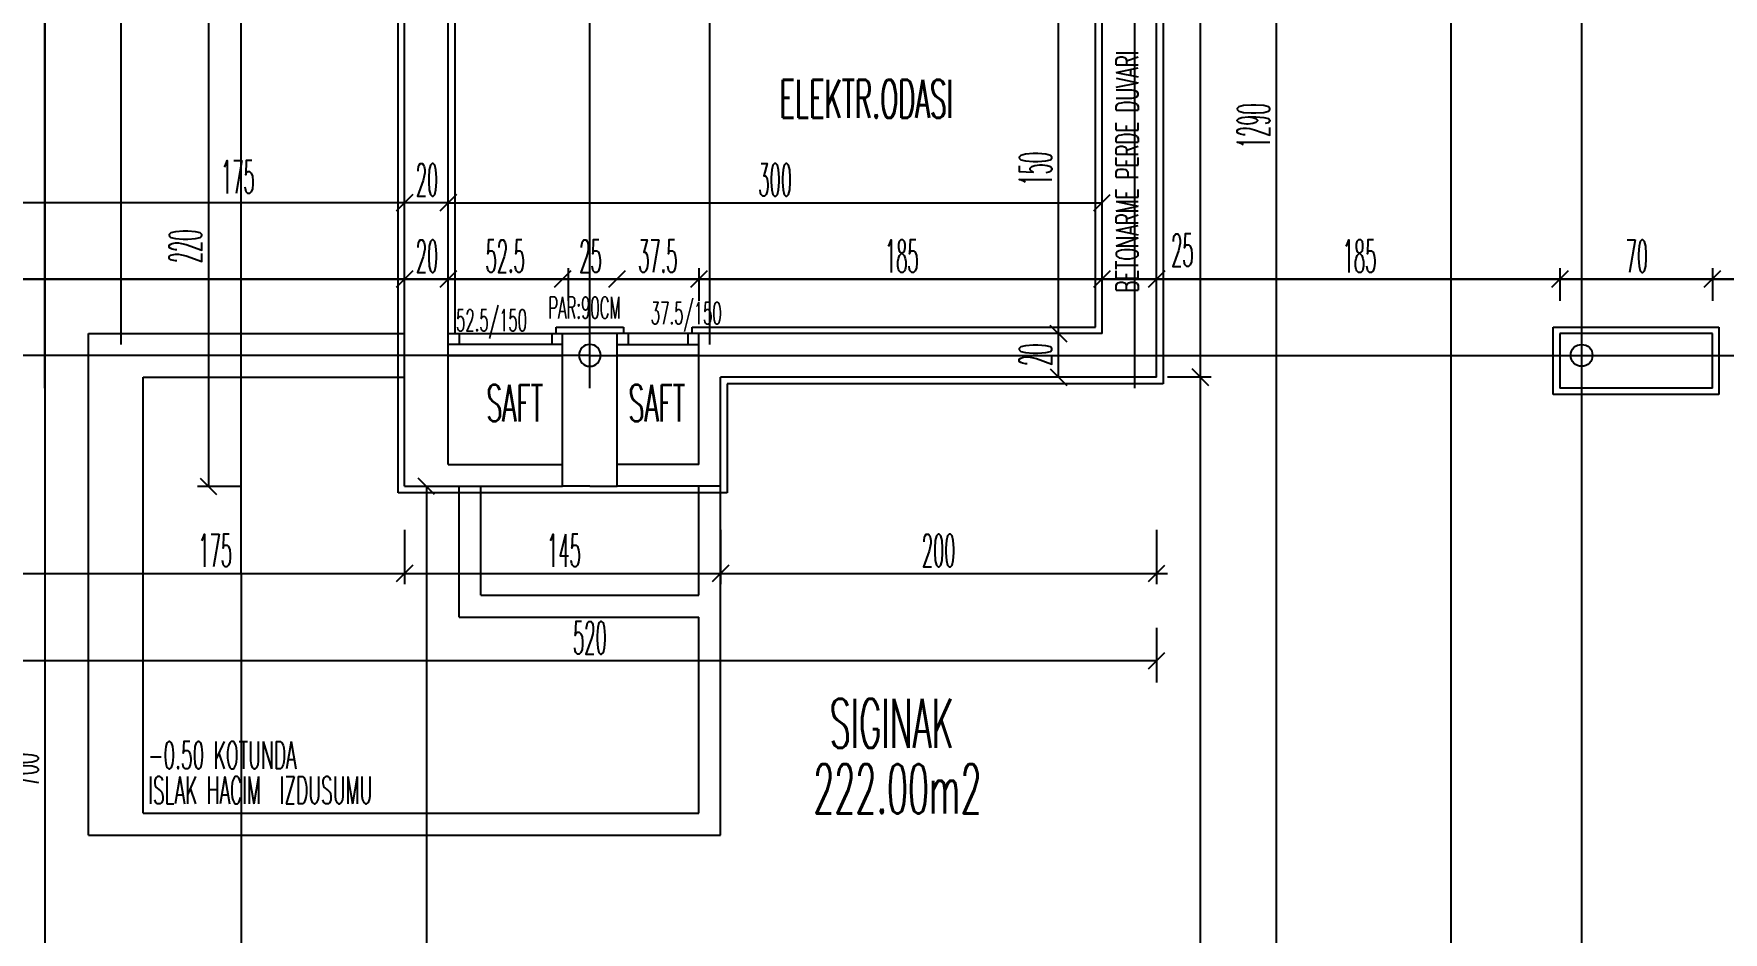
# Model space of a CAD drawing. Extents: x 78 to 306, y -397 to 18.
# Drawn here: x 271.2821 to 271.4371, y -396.6645 to -396.5821 of the extents above; entities that cross this region are included whole.
import ezdxf

# ---------------------------------------------------------------- set-up
doc = ezdxf.new("R2010")
doc.units = 0
doc.header["$LTSCALE"] = 0.5
doc.header["$MEASUREMENT"] = 0
for name, pattern in [('DASHDOT2', [0.5, 0.25, -0.125, 0, -0.125]), ('DASHED', [0.75, 0.5, -0.25]), ('DOT2', [0.125, 0, -0.125])]:
    doc.linetypes.add(name, pattern=pattern)
doc.layers.get('0').update_dxf_attribs({"linetype": 'CONTINUOUS'})
for name, color, linetype in [('AKS', 5, 'DASHDOT2'), ('ASHADE', 7, 'CONTINUOUS'), ('DUVAR', 6, 'CONTINUOUS'), ('IZDUSUM', 2, 'DOT2'), ('KAPI', 1, 'CONTINUOUS'), ('KOLON', 4, 'CONTINUOUS'), ('MERDIVEN', 3, 'CONTINUOUS'), ('OLCU', 31, 'CONTINUOUS'), ('SIVA', 7, 'CONTINUOUS')]:
    doc.layers.add(name, color=color, linetype=linetype)
doc.styles.add('ICMEKAN', font='romans.shx', dxfattribs={"width": 0.55, "height": 0.2})
doc.styles.add('OLCU', font='romans.shx', dxfattribs={"width": 0.6, "height": 0.125})
doc.styles.add('OLCUIC', font='ROMANS.SHX', dxfattribs={"width": 0.4, "height": 0.15})

msp = doc.modelspace()

# ---------------------------------------------------------------- linework, layer by layer
at = {"color": 0, "linetype": 'ByBlock'}
for p, q in [((271.31539, -396.59831), (271.31689, -396.59681)), ((271.31689, -396.59681), (271.31539, -396.59831)), ((271.31939, -396.59831), (271.32089, -396.59681)), ((271.32089, -396.59681), (271.31939, -396.59831)), ((271.37939, -396.59831), (271.38089, -396.59681)), ((271.31689, -396.60381), (271.31539, -396.60531)), ((271.31539, -396.60531), (271.31689, -396.60381)), ((271.32089, -396.60381), (271.31939, -396.60531)), ((271.31939, -396.60531), (271.32089, -396.60381)), ((271.33139, -396.60381), (271.32989, -396.60531)), ((271.32989, -396.60531), (271.33139, -396.60381)), ((271.33639, -396.60381), (271.33489, -396.60531)), ((271.33489, -396.60531), (271.33639, -396.60381)), ((271.34389, -396.60381), (271.34239, -396.60531)), ((271.34239, -396.60531), (271.34389, -396.60381)), ((271.38089, -396.60381), (271.37939, -396.60531)), ((271.37939, -396.60531), (271.38089, -396.60381)), ((271.38589, -396.60381), (271.38439, -396.60531)), ((271.38439, -396.60531), (271.38589, -396.60381)), ((271.42289, -396.60381), (271.42139, -396.60531)), ((271.42139, -396.60531), (271.42289, -396.60381)), ((271.43689, -396.60381), (271.43539, -396.60531)), ((271.43539, -396.60531), (271.43689, -396.60381)), ((271.37539, -396.60881), (271.37689, -396.61031)), ((271.37689, -396.61031), (271.37539, -396.60881)), ((271.37539, -396.61281), (271.37689, -396.61431)), ((271.38989, -396.61431), (271.38839, -396.61281)), ((271.38839, -396.61281), (271.38989, -396.61431)), ((271.29739, -396.62281), (271.29889, -396.62431)), ((271.31889, -396.62431), (271.31739, -396.62281)), ((271.31689, -396.63081), (271.31539, -396.63231)), ((271.31539, -396.63231), (271.31689, -396.63081)), ((271.34589, -396.63081), (271.34439, -396.63231)), ((271.34439, -396.63231), (271.34589, -396.63081)), ((271.38439, -396.63231), (271.38589, -396.63081)), ((271.38439, -396.64031), (271.38589, -396.63881))]:
    msp.add_line(p, q, dxfattribs=at)
at = {"layer": 'AKS'}
for p, q in [((271.28314, -396.83956), (271.28314, -396.35156)), ((271.33314, -396.83956), (271.33314, -396.35156)), ((271.38314, -396.83956), (271.38314, -396.35156)), ((271.42414, -396.35156), (271.42414, -396.83956)), ((271.29014, -396.83556), (271.29014, -396.35556)), ((271.34414, -396.83556), (271.34414, -396.35556)), ((271.41214, -396.35556), (271.41214, -396.83556)), ((271.33314, -396.61156), (271.03714, -396.61156)), ((271.33314, -396.61156), (271.62914, -396.61156))]:
    msp.add_line(p, q, dxfattribs=at)
at = {"layer": 'ASHADE'}
msp.add_circle((271.42414, -396.61156), 0.001, dxfattribs=at)
for start, end in [(90, 270), (270, 90)]:
    msp.add_arc((271.33314, -396.61156), 0.001, start, end, dxfattribs=at)
at = {"layer": 'DUVAR'}
for p, q in [((271.31614, -396.62356), (271.31614, -396.57956)), ((271.32014, -396.62156), (271.32014, -396.57956)), ((271.38014, -396.60956), (271.38014, -396.57956)), ((271.38514, -396.61356), (271.38514, -396.57956)), ((271.38014, -396.60956), (271.34314, -396.60956)), ((271.34314, -396.62156), (271.34314, -396.60956)), ((271.38514, -396.61356), (271.34514, -396.61356)), ((271.34514, -396.62356), (271.34514, -396.61356)), ((271.32014, -396.62156), (271.33064, -396.62156)), ((271.34314, -396.62156), (271.33564, -396.62156)), ((271.31614, -396.62356), (271.33064, -396.62356)), ((271.34514, -396.62356), (271.33564, -396.62356))]:
    msp.add_line(p, q, dxfattribs=at)
at = {"layer": 'IZDUSUM', "ltscale": 0.6}
for p, q in [((271.28714, -396.65556), (271.28714, -396.60956)), ((271.28714, -396.60956), (271.31614, -396.60956)), ((271.29214, -396.65356), (271.29214, -396.61356)), ((271.29214, -396.61356), (271.31614, -396.61356)), ((271.34514, -396.65556), (271.34514, -396.61356)), ((271.32114, -396.63556), (271.32114, -396.62356)), ((271.32314, -396.63356), (271.32314, -396.62356)), ((271.34314, -396.63356), (271.34314, -396.62356)), ((271.32314, -396.63356), (271.34314, -396.63356)), ((271.32114, -396.63556), (271.34314, -396.63556)), ((271.34314, -396.65356), (271.34314, -396.63556)), ((271.29214, -396.65356), (271.34314, -396.65356)), ((271.28714, -396.65556), (271.34514, -396.65556))]:
    msp.add_line(p, q, dxfattribs=at)
at = {"layer": 'KAPI', "linetype": 'DASHED', "ltscale": 0.4}
for q in [(271.30114, -396.43208), (271.30114, -396.76204)]:
    msp.add_line((271.30114, -396.63156), q, dxfattribs=at)
at = {"layer": 'KAPI'}
for p, q in [((271.32014, -396.60956), (271.33064, -396.60956)), ((271.32114, -396.60956), (271.32114, -396.61056)), ((271.32964, -396.60956), (271.32964, -396.61056)), ((271.34314, -396.60956), (271.33564, -396.60956)), ((271.33664, -396.60956), (271.33664, -396.61056)), ((271.34214, -396.60956), (271.34214, -396.61056)), ((271.33064, -396.61056), (271.32014, -396.61056)), ((271.32014, -396.61156), (271.33064, -396.61156)), ((271.33564, -396.61056), (271.34314, -396.61056)), ((271.34314, -396.61156), (271.33564, -396.61156))]:
    msp.add_line(p, q, dxfattribs=at)
at = {"layer": 'KOLON'}
for p, q in [((271.33064, -396.62356), (271.33064, -396.60956)), ((271.33064, -396.60956), (271.33314, -396.60956)), ((271.33564, -396.60956), (271.33314, -396.60956)), ((271.33564, -396.62356), (271.33564, -396.60956)), ((271.43614, -396.60956), (271.42214, -396.60956)), ((271.42214, -396.60956), (271.42214, -396.61456)), ((271.43614, -396.61456), (271.43614, -396.60956)), ((271.43614, -396.61456), (271.42214, -396.61456)), ((271.33314, -396.62356), (271.33064, -396.62356)), ((271.33314, -396.62356), (271.33564, -396.62356))]:
    msp.add_line(p, q, dxfattribs=at)
at = {"layer": 'OLCU', "ltscale": 1.4}
for p, q in [((271.39614, -396.71956), (271.39614, -396.46156)), ((271.38914, -396.53756), (271.38914, -396.61356)), ((271.28314, -396.57956), (271.28314, -396.71956)), ((271.29814, -396.57956), (271.29814, -396.62356)), ((271.37614, -396.60956), (271.37614, -396.57956)), ((271.31614, -396.59756), (271.28114, -396.59756)), ((271.32014, -396.59756), (271.31614, -396.59756)), ((271.32014, -396.59756), (271.38014, -396.59756)), ((271.33114, -396.60356), (271.33114, -396.60656)), ((271.34314, -396.60356), (271.34314, -396.60656)), ((271.42214, -396.60356), (271.42214, -396.60656)), ((271.43614, -396.60356), (271.43614, -396.60656)), ((271.54714, -396.60456), (271.12014, -396.60456)), ((271.24414, -396.60456), (271.31614, -396.60456)), ((271.31614, -396.60456), (271.32014, -396.60456)), ((271.32014, -396.60456), (271.33064, -396.60456)), ((271.33064, -396.60456), (271.33564, -396.60456)), ((271.33564, -396.60456), (271.34314, -396.60456)), ((271.34314, -396.60456), (271.38014, -396.60456)), ((271.38014, -396.60456), (271.38514, -396.60456)), ((271.38514, -396.60456), (271.42214, -396.60456)), ((271.42214, -396.60456), (271.43614, -396.60456)), ((271.43614, -396.60456), (271.50914, -396.60456)), ((271.37614, -396.61356), (271.37614, -396.60956)), ((271.39014, -396.61356), (271.38614, -396.61356)), ((271.38914, -396.61356), (271.38914, -396.71956)), ((271.29714, -396.62356), (271.30114, -396.62356)), ((271.31814, -396.62356), (271.31814, -396.71956)), ((271.31614, -396.62756), (271.31614, -396.63256)), ((271.34514, -396.62756), (271.34514, -396.63256)), ((271.38514, -396.62756), (271.38514, -396.63256)), ((271.28014, -396.63156), (271.38614, -396.63156)), ((271.28114, -396.63156), (271.31614, -396.63156)), ((271.31614, -396.63156), (271.34514, -396.63156)), ((271.34514, -396.63156), (271.38514, -396.63156)), ((271.38514, -396.63656), (271.38514, -396.64156)), ((271.28114, -396.63956), (271.38514, -396.63956))]:
    msp.add_line(p, q, dxfattribs=at)
at = {"layer": 'SIVA', "ltscale": 1.4}
for p, q in [((271.31554, -396.62416), (271.31554, -396.58016)), ((271.32074, -396.58016), (271.32074, -396.60956)), ((271.37954, -396.60896), (271.37954, -396.58016)), ((271.38574, -396.57956), (271.38574, -396.61416)), ((271.33004, -396.60896), (271.33314, -396.60896)), ((271.33004, -396.60956), (271.33004, -396.60896)), ((271.33314, -396.60896), (271.33624, -396.60896)), ((271.33624, -396.60896), (271.33624, -396.60956)), ((271.34254, -396.60896), (271.37954, -396.60896)), ((271.34254, -396.60956), (271.34254, -396.60896)), ((271.42154, -396.60896), (271.43674, -396.60896)), ((271.42154, -396.61516), (271.42154, -396.60896)), ((271.43674, -396.60896), (271.43674, -396.61516)), ((271.38574, -396.61416), (271.34574, -396.61416)), ((271.34574, -396.61416), (271.34574, -396.62416)), ((271.43674, -396.61516), (271.42154, -396.61516)), ((271.33064, -396.62416), (271.31554, -396.62416)), ((271.33314, -396.62416), (271.33064, -396.62416)), ((271.33564, -396.62416), (271.33314, -396.62416)), ((271.34574, -396.62416), (271.33564, -396.62416))]:
    msp.add_line(p, q, dxfattribs=at)

# ---------------------------------------------------------------- texts
at = {"layer": 'KAPI', "linetype": 'Continuous', "style": 'ICMEKAN', "width": 0.5}
for s, p in [('52.5/150', (271.32086, -396.60934)), ('PAR:90CM', (271.32933, -396.60819)), ('37.5/150', (271.33873, -396.60869))]:
    msp.add_text(s, height=0.002, dxfattribs=at).set_placement(p)
at = {"layer": 'KAPI', "style": 'OLCU', "width": 0.5}
for s, p in [('-0.50 KOTUNDA', (271.29262, -396.64947)), ('ISLAK HACIM  IZDUSUMU', (271.29262, -396.6527))]:
    msp.add_text(s, height=0.0025, dxfattribs=at).set_placement(p)
at = {"layer": 'MERDIVEN', "linetype": 'ByBlock', "style": 'OLCU', "width": 0.5}
for s, height, p in [('ELEKTR.ODASI', 0.0035, (271.35056, -396.58978)), ('SAFT', 0.003375, (271.32365, -396.61764)), ('SAFT', 0.003375, (271.33669, -396.61764)), ('SIGINAK', 0.0045, (271.35515, -396.64757)), ('222.00m2', 0.0045, (271.35365, -396.65357))]:
    msp.add_text(s, height=height, dxfattribs=at).set_placement(p)
at = {"layer": 'OLCU', "linetype": 'ByBlock', "style": 'OLCU', "width": 0.6}
msp.add_text('BETONARME PERDE DUVARI', height=0.00204, rotation=90, dxfattribs=at).set_placement((271.38346, -396.6058))
at = {"layer": 'OLCU', "style": 'OLCUIC', "width": 0.4}
for s, p in [('1290', (271.39554, -396.59256)), ('150', (271.37554, -396.59599)), ('220', (271.29754, -396.6031)), ('20', (271.37554, -396.61253)), ('700', (271.28254, -396.6511))]:
    msp.add_text(s, height=0.003, rotation=90, dxfattribs=at).set_placement(p)
for s, p in [('175', (271.2993, -396.5967)), ('20', (271.31717, -396.59696)), ('300', (271.3486, -396.59696)), ('25', (271.38648, -396.60341)), ('20', (271.31717, -396.60396)), ('52.5', (271.32357, -396.60396)), ('25', (271.33217, -396.60396)), ('37.5', (271.33757, -396.60396)), ('185', (271.36022, -396.60396)), ('185', (271.40222, -396.60396)), ('70', (271.42817, -396.60396)), ('175', (271.29722, -396.63096)), ('145', (271.32922, -396.63096)), ('200', (271.3636, -396.63096)), ('520', (271.3316, -396.63896))]:
    msp.add_text(s, height=0.003, dxfattribs=at).set_placement(p)

doc.saveas('drawing.dxf')
